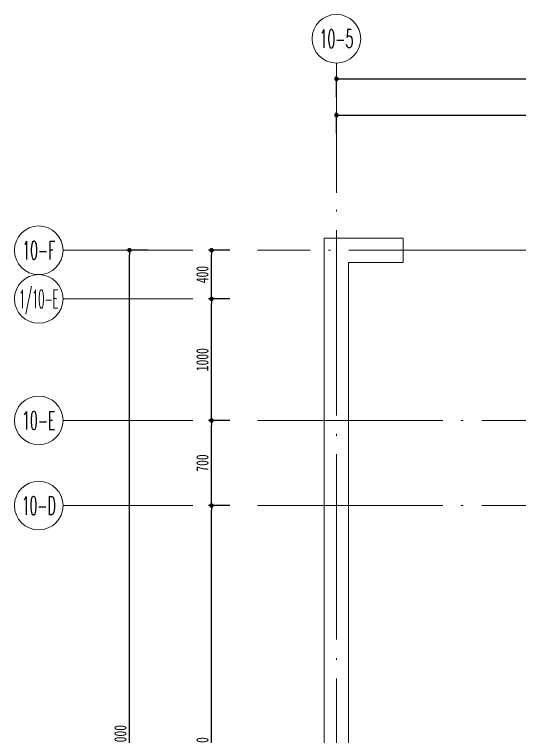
# Model space of a CAD drawing. Header units: millimetres. Extents: x 815519 to 890079, y 147095 to 251022.
# Drawn here: x 860976 to 865132, y 243800 to 249740 of the extents above; entities that cross this region are included whole.
import ezdxf
from ezdxf.enums import TextEntityAlignment as Align

# ---------------------------------------------------------------- set-up
doc = ezdxf.new("R2010")
doc.units = ezdxf.units.MM
doc.header["$LTSCALE"] = 1000
doc.linetypes.add('DOTE', pattern=[61.468, 50.8, -5.08, 0.508, -5.08])
doc.layers.get('Defpoints').update_dxf_attribs({"color": 1})
doc.layers.add('A-尺寸标注', color=53, linetype='Continuous')
for name, color, linetype, lineweight in [('S-WALL', 255, 'Continuous', 0), ('S-轴号', 75, 'Continuous', 0), ('S-轴线', 149, 'DOTE', 0)]:
    doc.layers.add(name, color=color, linetype=linetype, lineweight=lineweight)
doc.styles.add('TH-STYLE1', font='', dxfattribs={"width": 0.7})
doc.styles.add('尺寸', font='ROMANC.SHX', dxfattribs={"width": 0.7})
doc.styles.get('TH-STYLE1').set_extended_font_data('STFangsong')
doc.dimstyles.new('TH-1：50', dxfattribs={"dimscale": 50, "dimtxt": 2, "dimasz": 0.75, "dimexe": 0.5, "dimexo": 0.8, "dimgap": 0.5, "dimtad": 1, "dimdec": 0, "dimrnd": 5, "dimdsep": 46, "dimtxsty": 'TH-STYLE1', "dimblk": 'DOT', "dimcen": 1, "dimdle": 0.5, "dimclrd": 53, "dimclre": 53, "dimclrt": 2, "dimadec": 0, "dimazin": 2, "dimtfac": 1, "dimtdec": 0, "dimtix": 1, "dimtmove": 2, "dimatfit": 3, "dimldrblk": 'HBA_DIMENSION_TICK-天华', "dimfxl": 3, "dimfxlon": 1, "dimarcsym": 0})

# ---------------------------------------------------------------- blocks, each defined once
blk = doc.blocks.new('_Dot')
at = {"color": 33, "linetype": 'ByBlock', "lineweight": -2}
blk.add_line((-0.5, 0), (-1, 0), dxfattribs=at)
at = {"color": 33, "linetype": 'ByBlock', "const_width": 0.5}
blk.add_lwpolyline([(-0.25, 0, 1), (0.25, 0, 1)], format="xyb", close=True, dxfattribs=at)
blk = doc.blocks.new('*D420')
at = {"layer": 'A-尺寸标注', "color": 53, "lineweight": -2, "ltscale": 0.5, "transparency": 16777216}
for p, q in [((862072.9, 247799.7), (861897.9, 247799.7)), ((861922.9, 239837.2), (861922.9, 247762.2)), ((862072.9, 239799.7), (861897.9, 239799.7))]:
    blk.add_line(p, q, dxfattribs=at)
at = {"layer": 'Defpoints', "color": 0, "ltscale": 0.5, "transparency": 16777216}
for p in [(861922.9, 247799.7), (863022.9, 247799.7), (863022.9, 239799.7)]:
    blk.add_point(p, dxfattribs=at)
at = {"layer": 'A-尺寸标注', "color": 53, "lineweight": -2, "ltscale": 0.5, "transparency": 16777216, "xscale": 37.5, "yscale": 37.5, "zscale": 37.5}
for p, rotation in [((861922.9, 247799.7), 90), ((861922.9, 239799.7), 270)]:
    blk.add_blockref('_Dot', p, dxfattribs=dict(at, rotation=rotation))
at = {"layer": 'A-尺寸标注', "color": 2, "ltscale": 0.5, "transparency": 16777216, "insert": (861847.9, 243799.7), "char_height": 100, "attachment_point": 5, "rotation": 90, "style": 'TH-STYLE1'}
blk.add_mtext('8000', dxfattribs=at)
blk = doc.blocks.new('HBA_DIMENSION_TICK-天华')
at = {"color": 50, "linetype": 'ByBlock'}
for points in [[(-72.71, 62.31), (-54.91, 79.96), (-12, -0.04), (0, 0)], [(-72.71, -62.31), (-54.91, -79.96), (-12, 0.04), (0, 0)]]:
    blk.add_solid(points, dxfattribs=at)
blk = doc.blocks.new('*D421')
at = {"layer": 'A-尺寸标注', "color": 53, "lineweight": -2, "ltscale": 0.5, "transparency": 16777216}
for p, q in [((862747.6, 247799.7), (862572.6, 247799.7)), ((862597.6, 247437.2), (862597.6, 247762.2)), ((862747.6, 247399.7), (862572.6, 247399.7))]:
    blk.add_line(p, q, dxfattribs=at)
at = {"layer": 'Defpoints', "color": 0, "ltscale": 0.5, "transparency": 16777216}
for p in [(862597.6, 247799.7), (863697.6, 247799.7), (863697.6, 247399.7)]:
    blk.add_point(p, dxfattribs=at)
at = {"layer": 'A-尺寸标注', "color": 53, "lineweight": -2, "ltscale": 0.5, "transparency": 16777216, "xscale": 37.5, "yscale": 37.5, "zscale": 37.5}
for p, rotation in [((862597.6, 247799.7), 90), ((862597.6, 247399.7), 270)]:
    blk.add_blockref('_Dot', p, dxfattribs=dict(at, rotation=rotation))
at = {"layer": 'A-尺寸标注', "color": 2, "ltscale": 0.5, "transparency": 16777216, "insert": (862522.6, 247599.7), "char_height": 100, "attachment_point": 5, "rotation": 90, "style": 'TH-STYLE1'}
blk.add_mtext('400', dxfattribs=at)
blk = doc.blocks.new('*D422')
at = {"layer": 'A-尺寸标注', "color": 53, "lineweight": -2, "ltscale": 0.5, "transparency": 16777216}
for p, q in [((862747.6, 247399.7), (862572.6, 247399.7)), ((862597.6, 246437.2), (862597.6, 247362.2)), ((862747.6, 246399.7), (862572.6, 246399.7))]:
    blk.add_line(p, q, dxfattribs=at)
at = {"layer": 'Defpoints', "color": 0, "ltscale": 0.5, "transparency": 16777216}
for p in [(862597.6, 247399.7), (863697.6, 247399.7), (863697.6, 246399.7)]:
    blk.add_point(p, dxfattribs=at)
at = {"layer": 'A-尺寸标注', "color": 53, "lineweight": -2, "ltscale": 0.5, "transparency": 16777216, "xscale": 37.5, "yscale": 37.5, "zscale": 37.5}
for p, rotation in [((862597.6, 247399.7), 90), ((862597.6, 246399.7), 270)]:
    blk.add_blockref('_Dot', p, dxfattribs=dict(at, rotation=rotation))
at = {"layer": 'A-尺寸标注', "color": 2, "ltscale": 0.5, "transparency": 16777216, "insert": (862522.6, 246899.7), "char_height": 100, "attachment_point": 5, "rotation": 90, "style": 'TH-STYLE1'}
blk.add_mtext('1000', dxfattribs=at)
blk = doc.blocks.new('*D423')
at = {"layer": 'A-尺寸标注', "color": 53, "lineweight": -2, "ltscale": 0.5, "transparency": 16777216}
for p, q in [((862747.6, 246399.7), (862572.6, 246399.7)), ((862597.6, 245737.2), (862597.6, 246362.2)), ((862747.6, 245699.7), (862572.6, 245699.7))]:
    blk.add_line(p, q, dxfattribs=at)
at = {"layer": 'Defpoints', "color": 0, "ltscale": 0.5, "transparency": 16777216}
for p in [(862597.6, 246399.7), (863697.6, 246399.7), (863697.6, 245699.7)]:
    blk.add_point(p, dxfattribs=at)
at = {"layer": 'A-尺寸标注', "color": 53, "lineweight": -2, "ltscale": 0.5, "transparency": 16777216, "xscale": 37.5, "yscale": 37.5, "zscale": 37.5}
for p, rotation in [((862597.6, 246399.7), 90), ((862597.6, 245699.7), 270)]:
    blk.add_blockref('_Dot', p, dxfattribs=dict(at, rotation=rotation))
at = {"layer": 'A-尺寸标注', "color": 2, "ltscale": 0.5, "transparency": 16777216, "insert": (862522.6, 246049.7), "char_height": 100, "attachment_point": 5, "rotation": 90, "style": 'TH-STYLE1'}
blk.add_mtext('700', dxfattribs=at)
blk = doc.blocks.new('*D424')
at = {"layer": 'A-尺寸标注', "color": 53, "lineweight": -2, "ltscale": 0.5, "transparency": 16777216}
for p, q in [((862747.6, 245699.7), (862572.6, 245699.7)), ((862597.6, 241737.2), (862597.6, 245662.2)), ((862747.6, 241699.7), (862572.6, 241699.7))]:
    blk.add_line(p, q, dxfattribs=at)
at = {"layer": 'Defpoints', "color": 0, "ltscale": 0.5, "transparency": 16777216}
for p in [(862597.6, 245699.7), (863697.6, 245699.7), (863697.6, 241699.7)]:
    blk.add_point(p, dxfattribs=at)
at = {"layer": 'A-尺寸标注', "color": 53, "lineweight": -2, "ltscale": 0.5, "transparency": 16777216, "xscale": 37.5, "yscale": 37.5, "zscale": 37.5}
for p, rotation in [((862597.6, 245699.7), 90), ((862597.6, 241699.7), 270)]:
    blk.add_blockref('_Dot', p, dxfattribs=dict(at, rotation=rotation))
at = {"layer": 'A-尺寸标注', "color": 2, "ltscale": 0.5, "transparency": 16777216, "insert": (862522.6, 243699.7), "char_height": 100, "attachment_point": 5, "rotation": 90, "style": 'TH-STYLE1'}
blk.add_mtext('4000', dxfattribs=at)
blk = doc.blocks.new('hl_Axis-A2')
at = {"color": 75, "ltscale": 2}
blk.add_line((16, 0), (0, 0), dxfattribs=at)
at = {"color": 75}
blk.add_circle((19, 0), 3, dxfattribs=at)
at = {"color": 2, "style": '尺寸', "width": 0.7}
blk.add_attdef('轴号', text='', height=3, dxfattribs=at).set_placement((19, 0), align=Align.MIDDLE_CENTER)
blk = doc.blocks.new('*D449')
at = {"layer": 'A-尺寸标注', "color": 53, "lineweight": -2, "ltscale": 0.5, "transparency": 16777216}
for p, q in [((863625.4, 248760.9), (863625.4, 248935.9)), ((863662.9, 248910.9), (867087.9, 248910.9)), ((867125.4, 248760.9), (867125.4, 248935.9))]:
    blk.add_line(p, q, dxfattribs=at)
at = {"layer": 'Defpoints', "color": 0, "ltscale": 0.5, "transparency": 16777216}
for p in [(867125.4, 248910.9), (863625.4, 248145.6), (867125.4, 248145.6)]:
    blk.add_point(p, dxfattribs=at)
at = {"layer": 'A-尺寸标注', "color": 53, "lineweight": -2, "ltscale": 0.5, "transparency": 16777216, "xscale": 37.5, "yscale": 37.5, "zscale": 37.5, "rotation": 180}
blk.add_blockref('_Dot', (863625.4, 248910.9), dxfattribs=at)
at = {"layer": 'A-尺寸标注', "color": 53, "lineweight": -2, "ltscale": 0.5, "transparency": 16777216, "xscale": 37.5, "yscale": 37.5, "zscale": 37.5}
blk.add_blockref('_Dot', (867125.4, 248910.9), dxfattribs=at)
at = {"layer": 'A-尺寸标注', "color": 2, "ltscale": 0.5, "transparency": 16777216, "insert": (865375.4, 248985.9), "char_height": 100, "attachment_point": 5, "style": 'TH-STYLE1'}
blk.add_mtext('3500', dxfattribs=at)
blk = doc.blocks.new('*D453')
at = {"layer": 'A-尺寸标注', "color": 53, "lineweight": -2, "ltscale": 0.5, "transparency": 16777216}
for p, q in [((863625.4, 249059.5), (863625.4, 249234.5)), ((863662.9, 249209.5), (872887.9, 249209.5)), ((872925.4, 249059.5), (872925.4, 249234.5))]:
    blk.add_line(p, q, dxfattribs=at)
at = {"layer": 'Defpoints', "color": 0, "ltscale": 0.5, "transparency": 16777216}
for p in [(872925.4, 249209.5), (863625.4, 247799.7), (872925.4, 247799.7)]:
    blk.add_point(p, dxfattribs=at)
at = {"layer": 'A-尺寸标注', "color": 53, "lineweight": -2, "ltscale": 0.5, "transparency": 16777216, "xscale": 37.5, "yscale": 37.5, "zscale": 37.5, "rotation": 180}
blk.add_blockref('_Dot', (863625.4, 249209.5), dxfattribs=at)
at = {"layer": 'A-尺寸标注', "color": 53, "lineweight": -2, "ltscale": 0.5, "transparency": 16777216, "xscale": 37.5, "yscale": 37.5, "zscale": 37.5}
blk.add_blockref('_Dot', (872925.4, 249209.5), dxfattribs=at)
at = {"layer": 'A-尺寸标注', "color": 2, "ltscale": 0.5, "transparency": 16777216, "insert": (868275.4, 249284.5), "char_height": 100, "attachment_point": 5, "style": 'TH-STYLE1'}
blk.add_mtext('9300', dxfattribs=at)

msp = doc.modelspace()

# ---------------------------------------------------------------- linework, layer by layer
at = {"layer": 'S-WALL'}
for p, q in [((864175.4, 247899.7), (863525.4, 247899.7)), ((863525.4, 247899.7), (863525.4, 239899.7)), ((863775.4, 247899.7), (863725.4, 247899.7)), ((864175.4, 247699.7), (864175.4, 247899.7)), ((863525.4, 241799.7), (863525.4, 247799.7)), ((863725.4, 241699.7), (863725.4, 247699.7)), ((863775.4, 247699.7), (863725.4, 247699.7)), ((863725.4, 247699.7), (864175.4, 247699.7)), ((863725.4, 247699.7), (863725.4, 239999.7))]:
    msp.add_line(p, q, dxfattribs=at)
at = {"layer": 'S-轴线', "linetype": 'DOTE', "ltscale": 0.03}
for p, q in [((863625.4, 237221.1), (863625.4, 249146.9)), ((874472.2, 247799.7), (862976.3, 247799.7)), ((862976.3, 246399.7), (874172.2, 246399.7)), ((862976.3, 245699.7), (874797.6, 245699.7))]:
    msp.add_line(p, q, dxfattribs=at)

# ---------------------------------------------------------------- block references
at = {"layer": 'S-轴号'}
ref = msp.add_blockref('hl_Axis-A2', (863625.4, 248272.9), dxfattribs=dict(at, xscale=66.66666666666666, yscale=66.66666666666666, zscale=66.66666666666666, rotation=90))
ref.add_attrib('轴号', '10-5', dxfattribs={"layer": '0', "color": 2, "height": 150, "style": '尺寸', "width": 0.5}).set_placement((863625.4, 249539.5), align=Align.MIDDLE_CENTER)
ref = msp.add_blockref('hl_Axis-A2', (862443, 247799.7), dxfattribs=dict(at, xscale=66.66666666666666, yscale=66.66666666666666, zscale=66.66666666666666, rotation=180))
ref.add_attrib('轴号', '10-F', dxfattribs={"layer": '0', "color": 2, "height": 150, "style": '尺寸', "width": 0.5}).set_placement((861176.3, 247799.7), align=Align.MIDDLE_CENTER)
ref = msp.add_blockref('hl_Axis-A2', (862443, 247399.7), dxfattribs=dict(at, xscale=66.66666666666666, yscale=66.66666666666666, zscale=66.66666666666666, rotation=180))
ref.add_attrib('轴号', '1/10-E', dxfattribs={"layer": '0', "color": 2, "height": 150, "style": '尺寸', "width": 0.4}).set_placement((861176.3, 247399.7), align=Align.MIDDLE_CENTER)
ref = msp.add_blockref('hl_Axis-A2', (862443, 246399.7), dxfattribs=dict(at, xscale=66.66666666666666, yscale=66.66666666666666, zscale=66.66666666666666, rotation=180))
ref.add_attrib('轴号', '10-E', dxfattribs={"layer": '0', "color": 2, "height": 150, "style": '尺寸', "width": 0.5}).set_placement((861176.3, 246399.7), align=Align.MIDDLE_CENTER)
ref = msp.add_blockref('hl_Axis-A2', (862443, 245699.7), dxfattribs=dict(at, xscale=66.66666666666666, yscale=66.66666666666666, zscale=66.66666666666666, rotation=180))
ref.add_attrib('轴号', '10-D', dxfattribs={"layer": '0', "color": 2, "height": 150, "style": '尺寸', "width": 0.5}).set_placement((861176.3, 245699.7), align=Align.MIDDLE_CENTER)

# ---------------------------------------------------------------- dimensions: what is measured, and where the dimension line sits
at = {"layer": 'A-尺寸标注', "ltscale": 0.5}
for base, p1, p2, picture, middle in [((872925.4, 249209.5), (863625.4, 247799.7), (872925.4, 247799.7), '*D453', (868275.4, 249284.5)), ((867125.4, 248910.9), (863625.4, 248145.6), (867125.4, 248145.6), '*D449', (865375.4, 248985.9))]:
    dim = msp.add_linear_dim(base=base, p1=p1, p2=p2, dimstyle='TH-1：50', dxfattribs=at)
    dim.commit()
    dim.dimension.update_dxf_attribs({"geometry": picture, "text_midpoint": middle})
for p1, p2, picture, middle in [((863022.9, 239799.7), (863022.9, 247799.7), '*D420', (861847.9, 243799.7)), ((863697.6, 247399.7), (863697.6, 247799.7), '*D421', (862522.6, 247599.7)), ((863697.6, 246399.7), (863697.6, 247399.7), '*D422', (862522.6, 246899.7)), ((863697.6, 245699.7), (863697.6, 246399.7), '*D423', (862522.6, 246049.7)), ((863697.6, 241699.7), (863697.6, 245699.7), '*D424', (862522.6, 243699.7))]:
    dim = msp.add_aligned_dim(p1=p1, p2=p2, distance=1100, dimstyle='TH-1：50', dxfattribs=at)
    dim.commit()
    dim.dimension.update_dxf_attribs({"geometry": picture, "text_midpoint": middle})

doc.saveas('drawing.dxf')
